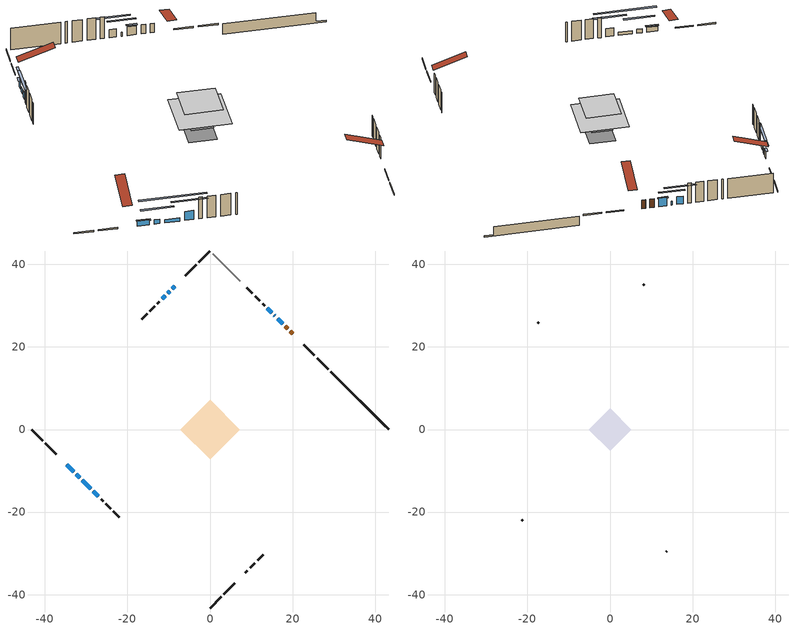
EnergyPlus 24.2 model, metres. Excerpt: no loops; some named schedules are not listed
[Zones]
conditioned space
 floor outside (Floor1 construction): -0.81,0 0,0.81 0.81,0 0,-0.81 z1.01
 floor outside (Floor2 construction): -1.27,0 0,1.27 1.27,0 0,-1.27 z1.01
 floor outside (Floor3 construction): -3.07,0 0,3.07 3.07,0 0,-3.07 z1.01
 floor adiabatic (AdiabaticFloorConstruction): -7.16,0 0,7.16 7.16,0 0,-7.16 z3.45
 floor foundation (Slab1 construction): -3.83,0 0,3.83 3.83,0 0,-3.83 z-1.3
 wall outside (RimJoist1 construction): 0,-43.24 2.67,-40.57 / -43.24,0 -40.57,-2.67 / 0,43.24 -2.67,40.57 / 28.62,14.62 25.95,17.29 z1.01:1.31
 wall outside (RimJoist2 construction): 3.33,-39.91 5.95,-37.29 / -39.91,-3.33 -37.29,-5.95 / -3.33,39.91 -5.95,37.29 / 25.29,17.95 22.68,20.56 z1.01:1.31
 wall outside (AdiabaticWallConstruction 1): 20.04,23.2 19.49,23.75 / 18.84,24.4 18.23,25.01 z1.01:3.04
 wall outside (AdiabaticWallConstruction): -34.66,-8.58 -33.04,-10.2 z1.01:2.15; -32.39,-10.85 -31.6,-11.64 z1.01:2; -30.94,-12.3 -28.89,-14.35 z1.01:1.77; 17.58,25.66 16.35,26.89 / -28.24,-15 -27.01,-16.23 z1.01:3.04; -8.58,34.66 -9.1,34.14 z1.01:2.74; 15.7,27.54 15.57,27.67 z1.01:1.9; 14.91,28.33 13.91,29.33 z1.01:2.86; -9.76,33.48 -10.24,33 z1.01:2.18; -10.9,32.34 -11.58,31.66 z1.01:2.41
 wall outside (Wall1 construction): 8.58,-34.66 9.08,-34.16 / -26.36,-16.88 -25.86,-17.38 / -12.24,31 -12.74,30.5 / 13.25,29.99 12.75,30.49 z1.01:5.89
 wall outside (Wall2 construction): 9.73,-33.51 10.88,-32.36 / -25.2,-18.04 -24.05,-19.19 / -13.39,29.85 -14.54,28.7 / 12.1,31.14 10.95,32.29 z1.01:5.89
 wall outside (Wall3 construction): 11.54,-31.7 12.92,-30.32 / -23.4,-19.84 -22.02,-21.22 / -15.2,28.04 -16.58,26.66 / 10.29,32.95 8.91,34.33 z1.01:5.89
 wall foundation (FoundationWall1 construction): 29.28,13.96,-1.3 29.28,13.96,1.01 41.84,1.4,1.01 41.84,1.4,-0.99 43.24,0,-0.99 43.24,0,-1.3
 wall adiabatic (Wall5 construction): 7.37,35.87 0.66,42.58 z1.01:5.89
 window (WindowConstruction): -34.66,-8.58 -33.04,-10.19 z1.01:2.15
 window (WindowConstruction 7): -32.39,-10.85 -31.6,-11.64 z1.01:2
 window (WindowConstruction 9): -30.94,-12.3 -28.89,-14.35 z1.01:1.77
 window (WindowConstruction 1): 17.57,25.66 16.35,26.89 z1.01:3.04
 window (WindowConstruction 2): -8.58,34.66 -9.1,34.14 z1.01:2.74
 window (WindowConstruction 8): 15.7,27.54 15.57,27.67 z1.01:1.9
 window (WindowConstruction 3): -28.23,-15 -27.01,-16.23 z1.01:3.04
 window (WindowConstruction 4): 14.91,28.33 13.91,29.33 z1.01:2.86
 window (WindowConstruction 5): -9.76,33.48 -10.24,33 z1.01:2.18
 window (WindowConstruction 6): -10.9,32.34 -11.58,31.66 z1.01:2.41
 door (Door): 20.04,23.2 19.49,23.75 z1.01:3.04
 door (Door 1): 18.84,24.4 18.23,25.01 z1.01:3.04
 ceiling adiabatic (AdiabaticFloorConstruction): 0,-7.16 7.16,0 0,7.16 -7.16,0 z3.45
attic - vented
 floor to conditioned space (Floor4 construction Reversed): -5.14,0 0,5.14 5.14,0 0,-5.14 z5.89
 wall outside (Wall4 construction): 13.57,-29.67 13.8,-29.44 / -21.36,-21.88 -21.13,-22.11 / -17.23,26.01 -17.46,25.78 / 8.26,34.98 8.03,35.21 z1.01:5.89
 roof outside (Roof1 construction): 7.92,-35.32,5.89 2.92,-30.31,8.25 1.6,-31.63,8.25 6.6,-36.64,5.89; -35.32,-7.92,5.89 -30.31,-2.92,8.25 -31.63,-1.6,8.25 -36.64,-6.6,5.89; -7.92,35.32,5.89 -2.92,30.31,8.25 -1.6,31.63,8.25 -6.6,36.64,5.89; 20.7,22.54,5.89 15.69,17.53,8.25 17.01,16.22,8.25 22.02,21.22,5.89
shading: -32.9,-10.34 -34.8,-8.44 -35.09,-8.73 -33.19,-10.63 z2.35; -29.71,-13.53 -34.28,-8.96 -34.57,-9.25 -30,-13.82 z4.67; -25.28,-17.96 -34.55,-8.69 -34.85,-8.98 -25.57,-18.25 z6.88; 16.21,27.03 17.72,25.52 18.01,25.81 16.5,27.32 z3.24; -9.24,34 -8.44,34.8 -8.73,35.09 -9.53,34.29 z2.94; 13.68,29.56 17.58,25.66 17.87,25.95 13.97,29.85 z4.57; -25.12,-18.11 -30.12,-13.12 -30.41,-13.41 -25.42,-18.41 z5.71; 12.02,31.22 16.8,26.44 17.09,26.73 12.31,31.51 z5.53; -12.13,31.11 -7.87,35.37 -8.16,35.66 -12.42,31.4 z4.85; -13.47,29.77 -9.01,34.23 -9.3,34.52 -13.76,30.06 z5.08
[Building]
Building 1: Terrain=Suburbs
[Site:Location]
Montreal Intl AP_QC: Latitude {deg}=45.47; Longitude {deg}=-73.74; Time Zone {hr}=-5; Elevation {m}=36; Keep Site Location Information=Yes
[Site:GroundTemperature:Shallow]
2.07863, -0.316383, -0.508184, 0.628371, 5.19101, 9.73239, 13.6695, 16.1636, 16.3755, 14.347, 10.5102, 6.10817
[Site:WaterMainsTemperature]
Calculation Method=Schedule; Temperature Schedule=mains temperature schedule
[Material] Roughness=Rough; Thermal Absorptance=0.9
Name | Thickness {m} | Conductivity {W/m-K} | Density {kg/m3} | Specific Heat {J/kg-K} | Solar Absorptance | Visible Absorptance
asphalt or fiberglass shingles | 0.00635 | 0.162714 | 1121.4 | 1465.45 | 0.4 | 0.4
ceiling loosefill ins | 0.169333 | 0.0480833 | 16.02 | 1046.75 | 0.7 | 0.7
ceiling stud and cavity | 0.1397 | 0.336171 | 65.682 | 1177.47 | 0.7 | 0.7
concrete 4.0 in. | 0.1016 | 1.803125 | 2242.8 | 837.4 | 0.7 | 0.7
concrete 8.0 in. | 0.2032 | 1.803125 | 2242.8 | 837.4 | 0.7 | 0.7
door material | 0.04445 | 0.0451087 | 512.64 | 1214.23 | 0.7 | 0.7
door material 1 | 0.04445 | 0.188738 | 512.64 | 1214.23 | 0.7 | 0.7
exterior vertical ins | 0.0426191 | 0.029427 | 32.04 | 1214.23 | 0.7 | 0.7
floor covering | 0.0127 | 0.0433444 | 54.468 | 1339.84 | 0.6 | 0.6
floor rigid ins; rim joist rigid ins; wall rigid ins | 0.051816 | 0.029427 | 32.04 | 1214.23 | 0.7 | 0.7
floor rigid ins 1; wall rigid ins 2 | 0.512978 | 0.029427 | 32.04 | 1214.23 | 0.7 | 0.7
floor stud and cavity | 0.1397 | 0.0885269 | 92.3553 | 1139.71 | 0.7 | 0.7
floor stud and cavity 1 | 0.1397 | 0.0881335 | 92.3553 | 1139.71 | 0.7 | 0.7
floor stud and cavity 2 | 0.1397 | 0.0888242 | 92.3553 | 1139.71 | 0.7 | 0.7
floor stud and cavity 3 | 0.1397 | 1.75129 | 37.0049 | 1207.88 | 0.7 | 0.7
furniture material conditioned space 1 | 0.1524 | 0.115458 | 640.8 | 1214.23 | 0.6 | 0.6
gypsum board | 0.0127 | 0.160291 | 801 | 837.4 | 0.6 | 0.6
gypsum board 1 | 0.0127 | 0.160291 | 801 | 837.4 | 0.7 | 0.7
osb sheathing 0.5 in. | 0.0127 | 0.115458 | 512.64 | 1214.23 | 0.7 | 0.7
osb sheathing 0.75 in. | 0.01905 | 0.115458 | 512.64 | 1214.23 | 0.7 | 0.7
osb sheathing 2.0 in. | 0.0508 | 0.115458 | 512.64 | 1214.23 | 0.7 | 0.7
rim joist stud and cavity | 0.0508 | 0.0380316 | 125.044 | 1163.47 | 0.6 | 0.6
rim joist stud and cavity 1 | 0.0508 | 0.0349029 | 125.044 | 1163.47 | 0.6 | 0.6
wall rigid ins 1 | 0.051816 | 0.029427 | 32.04 | 1214.23 | 0.4 | 0.4
wall stud and cavity | 0.1397 | 0.40688 | 139.0536 | 1170.24 | 0.7 | 0.7
wall stud and cavity 1 | 0.1397 | 0.188008 | 139.0536 | 1170.24 | 0.7 | 0.7
wall stud and cavity 2 | 0.1397 | 0.177493 | 139.0536 | 1170.24 | 0.7 | 0.7
wall stud and cavity 3 | 0.0889 | 6.1454 | 50.32683 | 1063.81 | 0.6 | 0.6
wall stud and cavity 4 | 0.1397 | 0.147048 | 139.0536 | 1170.24 | 0.7 | 0.7
wall stud and cavity 5 | 0.0889 | 0.380278 | 52.3479 | 1209.89 | 0.7 | 0.7
wall stud and cavity 6 | 0.0889 | 0.391764 | 83.0341 | 1211.67 | 0.7 | 0.7
wood siding | 0.0254 | 0.102417 | 544.68 | 1172.36 | 0.4 | 0.4
wood siding 1 | 0.00254 | 0.102417 | 544.68 | 1172.36 | 0.4 | 0.4
wood siding 2; wood siding 3; wood siding 4 | 0.0254 | 0.102417 | 544.68 | 1172.36 | 0.7 | 0.7
[WindowMaterial:SimpleGlazingSystem]
Name | U-Factor {W/m2-K} | Solar Heat Gain Coefficient
WindowMaterial | 2.29732 | 0.37
WindowMaterial 1 | 3.361376 | 0.46
WindowMaterial 2 | 2.08439 | 0.43
WindowMaterial 3 | 3.125739 | 0.46
WindowMaterial 4 | 4.17333 | 0.43
WindowMaterial 5 | 3.64698 | 0.45
WindowMaterial 6 | 2.32798 | 0.36
WindowMaterial 7 | 2.71863 | 0.26
WindowMaterial 8 | 4.284051 | 0.43
[Construction]
AdiabaticFloorConstruction: floor stud and cavity 3, floor rigid ins 1, osb sheathing 0.75 in., floor covering
AdiabaticWallConstruction: wood siding 3, wall rigid ins 2, wall stud and cavity 5, gypsum board
AdiabaticWallConstruction 1: wood siding 4, wall rigid ins 2, wall stud and cavity 5, gypsum board
Door: door material
Door 1: door material 1
Floor1 construction: floor stud and cavity, floor rigid ins, osb sheathing 0.75 in., floor covering
Floor2 construction: floor stud and cavity 1, floor rigid ins, osb sheathing 0.75 in., floor covering
Floor3 construction: floor stud and cavity 2, floor rigid ins, osb sheathing 0.75 in., floor covering
Floor4 construction Reversed: gypsum board, ceiling stud and cavity, ceiling loosefill ins
FoundationWall1 construction: concrete 8.0 in., gypsum board 1
furniture construction conditioned space 1: furniture material conditioned space 1
PartitionWallConstruction: gypsum board, wall stud and cavity 6, gypsum board
RimJoist1 construction: wood siding 2, osb sheathing 2.0 in., rim joist stud and cavity
RimJoist2 construction: wood siding 2, rim joist rigid ins, osb sheathing 2.0 in., rim joist stud and cavity 1
Roof1 construction: asphalt or fiberglass shingles
Slab1 construction: concrete 4.0 in.
Wall1 construction: wood siding, wall rigid ins, osb sheathing 0.5 in., wall stud and cavity, gypsum board
Wall2 construction: wood siding, wall rigid ins, osb sheathing 0.5 in., wall stud and cavity 1, gypsum board
Wall3 construction: wood siding, wall rigid ins, osb sheathing 0.5 in., wall stud and cavity 2, gypsum board
Wall4 construction: wood siding 1, wall stud and cavity 3
Wall5 construction: wall rigid ins 1, osb sheathing 0.5 in., wall stud and cavity 4, gypsum board
WindowConstruction: WindowMaterial
WindowConstruction 1; WindowConstruction 3: WindowMaterial 1
WindowConstruction 2: WindowMaterial 2
WindowConstruction 4: WindowMaterial 3
WindowConstruction 5: WindowMaterial 4
WindowConstruction 6: WindowMaterial 5
WindowConstruction 7: WindowMaterial 6
WindowConstruction 8: WindowMaterial 7
WindowConstruction 9: WindowMaterial 8
[Zone] Multiplier=1; Part of Total Floor Area=Yes
Name | Volume {m3}
attic - vented | 20.2381
conditioned space | 337.4
[Space]
Name | Zone | Volume {m3}
attic - vented 1 | attic - vented | 20.2381
conditioned space 1 | conditioned space | 337.4
[ZoneInfiltration:EffectiveLeakageArea]
infil attic - vented 1: Zone or Space=attic - vented 1; Schedule=Always On Discrete; Effective Air Leakage Area {cm2}=2113.2; Stack Coefficient=0.000503222; Wind Coefficient=1.51565e-05
[ZoneMixing]
whole house fan mix: Zone or Space=attic - vented; Schedule=Always On Continuous; Design Flow Rate Calculation Method=Flow/Zone; Design Flow Rate {m3/s}=0; Source Zone or Space=conditioned space
[SurfaceProperty:ExposedFoundationPerimeter]
Slab1: Exposed Perimeter Calculation Method=TotalExposedPerimeter; Total Exposed Perimeter {m}=19.745
[InternalMass] Zone or ZoneList=conditioned space; Space or SpaceList=conditioned space 1
Name | Construction | Surface Area {m2}
furniture mass conditioned space 1 | furniture construction conditioned space 1 | 62.1361
partition wall mass | PartitionWallConstruction | 155.34
[Lights]
interior lighting: Zone or ZoneList or Space or SpaceList=conditioned space 1; Schedule=interior lighting schedule; Design Level Calculation Method=LightingLevel; Lighting Level {W}=343.2; Return Air Fraction=0; Fraction Radiant=0.6; Fraction Visible=0.2; Fraction Replaceable=1
[People]
occupants: Zone or ZoneList or Space or SpaceList=conditioned space 1; Number of People Schedule=occupants schedule; Number of People Calculation Method=People; Number of People=3; Fraction Radiant=0.314171; Sensible Heat Fraction=0.56303; Activity Level Schedule=occupants activity schedule; Carbon Dioxide Generation Rate {m3/s-W}=0; Enable ASHRAE 55 Comfort Warnings=No; Mean Radiant Temperature Calculation Type=EnclosureAveraged
[ElectricEquipment] Zone or ZoneList or Space or SpaceList=conditioned space 1; Design Level Calculation Method=EquipmentLevel
Name | Schedule | Design Level {W} | Fraction Latent | Fraction Radiant | Fraction Lost
clothes dryer | clothes dryer schedule | 140.772 | 0.015 | 0.081 | 0.85
clothes washer | clothes washer schedule | 32.1985 | 0.03 | 0.162 | 0.7
cooking range | cooking range schedule | 208.969 | 0.08 | 0.432 | 0.2
dishwasher | dishwasher schedule | 66.8632 | 0.3 | 0.18 | 0.4
fridge | fridge schedule | 72.9452 | 0 | 0.6 | 0
mech vent bath fan 0 | mech vent bath fan 0 schedule | 50.2 | 0 | 0 | 1
mech vent bath fan 1 | mech vent bath fan 1 schedule | 50.2 | 0 | 0 | 1
mech vent bath fan 2 | mech vent bath fan 2 schedule | 50.2 | 0 | 0 | 1
mech vent house fan | mech vent house fan schedule | 0 | 0 | 0 | 1
mech vent house fan cfis | mech vent house fan cfis schedule | 0 | 0 | 0 | 0
mech vent range fan 0 | mech vent range fan 0 schedule | 57 | 0 | 0 | 1
misc plug loads | misc plug loads schedule | 494.7 | 0.045 | 0.513 | 0.1
whole house fan | Always On Discrete | 0 | 0 | 0 | 1
[OtherEquipment] Zone or ZoneList or Space or SpaceList=conditioned space 1; Design Level Calculation Method=EquipmentLevel
Name | Fuel Type | Schedule | Design Level {W} | Fraction Latent | Fraction Radiant | Fraction Lost
clothes dryer 1 | Electricity | clothes dryer schedule | 0 | 0.015 | 0.081 | 0.85
cooking range 1 | Electricity | cooking range schedule | 0 | 0.08 | 0.432 | 0.2
general water use latent | None | general water use schedule | 59.3978 | 1 | 0 | 0
general water use sensible | None | general water use schedule | -58.539 | 0 | 0.6 | 0
mech vent house fan latent load | None | Always On Discrete | 0 | 1 | 0 | 0
mech vent house fan sensible load | None | Always On Discrete | 0 | 0 | 0 | 0
water heater energy adjustment1 | Electricity | Always On Discrete | 0.01 | 0 | 0 | 1
[ZoneInfiltration:DesignFlowRate] Zone or ZoneList or Space or SpaceList=conditioned space 1; Schedule=Always On Discrete; Design Flow Rate Calculation Method=Flow/Zone; Design Flow Rate {m3/s}=0
infil flow; natural vent flow; whole house fan flow
[Foundation:Kiva]
Foundation Kiva 1: Initial Indoor Air Temperature {C}=18; Wall Height Above Grade {m}=1.00999; Wall Depth Below Slab {m}=0.2032; Custom Block Material Name 1=exterior vertical ins; Custom Block Depth 1 {m}=2.30999; Custom Block X Position 1 {m}=0.2159; Custom Block Z Position 1 {m}=0
[Foundation:Kiva:Settings]
Soil Conductivity {W/m-K}=0.849921; Soil Density {kg/m3}=1842.3; Soil Specific Heat {J/kg-K}=418.7; Ground Solar Absorptivity=0.9; Ground Thermal Absorptivity=0.9; Ground Surface Roughness {m}=0.03; Far-Field Width {m}=40; Deep-Ground Boundary Condition=ZeroFlux; Deep-Ground Depth {m}=40; Minimum Cell Dimension {m}=0.2; Maximum Cell Growth Coefficient=3; Simulation Timestep=Timestep
[Exterior:Lights]
exterior lighting: Schedule=exterior lighting schedule; Design Level {W}=75.6
[Schedule:Constant]
Name | Hourly Value
Always On Continuous; mech vent house fan schedule; mech vent house fan cfis schedule; Always On Discrete | 1
occupants activity schedule | 117.228
fridge schedule | 0
[Schedule:Week:Daily]
interior lighting schedule Week Rule - Jan1-Jan27: interior lighting schedule day, interior lighting schedule day, interior lighting schedule day, interior lighting schedule day, interior lighting schedule day, interior lighting schedule day, interior lighting schedule day, interior lighting schedule default day, interior lighting schedule default day, interior lighting schedule default day, interior lighting schedule default day, interior lighting schedule default day
interior lighting schedule Week Rule - Jan28-Feb3: interior lighting schedule day, interior lighting schedule day, interior lighting schedule day, interior lighting schedule day, interior lighting schedule day 1, interior lighting schedule day 1, interior lighting schedule day 1, interior lighting schedule default day, interior lighting schedule default day, interior lighting schedule default day, interior lighting schedule default day, interior lighting schedule default day
interior lighting schedule Week Rule - Feb4-Feb24: interior lighting schedule day 1, interior lighting schedule day 1, interior lighting schedule day 1, interior lighting schedule day 1, interior lighting schedule day 1, interior lighting schedule day 1, interior lighting schedule day 1, interior lighting schedule default day, interior lighting schedule default day, interior lighting schedule default day, interior lighting schedule default day, interior lighting schedule default day
interior lighting schedule Week Rule - Feb25-Mar3: interior lighting schedule day 1, interior lighting schedule day 1, interior lighting schedule day 1, interior lighting schedule day 1, interior lighting schedule day 2, interior lighting schedule day 2, interior lighting schedule day 2, interior lighting schedule default day, interior lighting schedule default day, interior lighting schedule default day, interior lighting schedule default day, interior lighting schedule default day
interior lighting schedule Week Rule - Mar4-Mar31: interior lighting schedule day 2, interior lighting schedule day 2, interior lighting schedule day 2, interior lighting schedule day 2, interior lighting schedule day 2, interior lighting schedule day 2, interior lighting schedule day 2, interior lighting schedule default day, interior lighting schedule default day, interior lighting schedule default day, interior lighting schedule default day, interior lighting schedule default day
interior lighting schedule Week Rule - Apr1-Apr28: interior lighting schedule day 3, interior lighting schedule day 3, interior lighting schedule day 3, interior lighting schedule day 3, interior lighting schedule day 3, interior lighting schedule day 3, interior lighting schedule day 3, interior lighting schedule default day, interior lighting schedule default day, interior lighting schedule default day, interior lighting schedule default day, interior lighting schedule default day
interior lighting schedule Week Rule - Apr29-May5: interior lighting schedule day 3, interior lighting schedule day 3, interior lighting schedule day 4, interior lighting schedule day 4, interior lighting schedule day 4, interior lighting schedule day 4, interior lighting schedule day 4, interior lighting schedule default day, interior lighting schedule default day, interior lighting schedule default day, interior lighting schedule default day, interior lighting schedule default day
interior lighting schedule Week Rule - May6-May26: interior lighting schedule day 4, interior lighting schedule day 4, interior lighting schedule day 4, interior lighting schedule day 4, interior lighting schedule day 4, interior lighting schedule day 4, interior lighting schedule day 4, interior lighting schedule default day, interior lighting schedule default day, interior lighting schedule default day, interior lighting schedule default day, interior lighting schedule default day
interior lighting schedule Week Rule - May27-Jun2: interior lighting schedule day 4, interior lighting schedule day 4, interior lighting schedule day 4, interior lighting schedule day 4, interior lighting schedule day 4, interior lighting schedule day 5, interior lighting schedule day 5, interior lighting schedule default day, interior lighting schedule default day, interior lighting schedule default day, interior lighting schedule default day, interior lighting schedule default day
interior lighting schedule Week Rule - Jun3-Jun30: interior lighting schedule day 5, interior lighting schedule day 5, interior lighting schedule day 5, interior lighting schedule day 5, interior lighting schedule day 5, interior lighting schedule day 5, interior lighting schedule day 5, interior lighting schedule default day, interior lighting schedule default day, interior lighting schedule default day, interior lighting schedule default day, interior lighting schedule default day
interior lighting schedule Week Rule - Jul1-Jul28: interior lighting schedule day 6, interior lighting schedule day 6, interior lighting schedule day 6, interior lighting schedule day 6, interior lighting schedule day 6, interior lighting schedule day 6, interior lighting schedule day 6, interior lighting schedule default day, interior lighting schedule default day, interior lighting schedule default day, interior lighting schedule default day, interior lighting schedule default day
interior lighting schedule Week Rule - Jul29-Aug4: interior lighting schedule day 6, interior lighting schedule day 6, interior lighting schedule day 6, interior lighting schedule day 7, interior lighting schedule day 7, interior lighting schedule day 7, interior lighting schedule day 7, interior lighting schedule default day, interior lighting schedule default day, interior lighting schedule default day, interior lighting schedule default day, interior lighting schedule default day
interior lighting schedule Week Rule - Aug5-Aug25: interior lighting schedule day 7, interior lighting schedule day 7, interior lighting schedule day 7, interior lighting schedule day 7, interior lighting schedule day 7, interior lighting schedule day 7, interior lighting schedule day 7, interior lighting schedule default day, interior lighting schedule default day, interior lighting schedule default day, interior lighting schedule default day, interior lighting schedule default day
interior lighting schedule Week Rule - Aug26-Sep1: interior lighting schedule day 7, interior lighting schedule day 7, interior lighting schedule day 7, interior lighting schedule day 7, interior lighting schedule day 7, interior lighting schedule day 7, interior lighting schedule day 8, interior lighting schedule default day, interior lighting schedule default day, interior lighting schedule default day, interior lighting schedule default day, interior lighting schedule default day
interior lighting schedule Week Rule - Sep2-Sep29: interior lighting schedule day 8, interior lighting schedule day 8, interior lighting schedule day 8, interior lighting schedule day 8, interior lighting schedule day 8, interior lighting schedule day 8, interior lighting schedule day 8, interior lighting schedule default day, interior lighting schedule default day, interior lighting schedule default day, interior lighting schedule default day, interior lighting schedule default day
interior lighting schedule Week Rule - Sep30-Oct6: interior lighting schedule day 8, interior lighting schedule day 9, interior lighting schedule day 9, interior lighting schedule day 9, interior lighting schedule day 9, interior lighting schedule day 9, interior lighting schedule day 9, interior lighting schedule default day, interior lighting schedule default day, interior lighting schedule default day, interior lighting schedule default day, interior lighting schedule default day
interior lighting schedule Week Rule - Oct7-Oct27: interior lighting schedule day 9, interior lighting schedule day 9, interior lighting schedule day 9, interior lighting schedule day 9, interior lighting schedule day 9, interior lighting schedule day 9, interior lighting schedule day 9, interior lighting schedule default day, interior lighting schedule default day, interior lighting schedule default day, interior lighting schedule default day, interior lighting schedule default day
interior lighting schedule Week Rule - Oct28-Nov3: interior lighting schedule day 9, interior lighting schedule day 9, interior lighting schedule day 9, interior lighting schedule day 9, interior lighting schedule day 10, interior lighting schedule day 10, interior lighting schedule day 10, interior lighting schedule default day, interior lighting schedule default day, interior lighting schedule default day, interior lighting schedule default day, interior lighting schedule default day
interior lighting schedule Week Rule - Nov4-Nov24: interior lighting schedule day 10, interior lighting schedule day 10, interior lighting schedule day 10, interior lighting schedule day 10, interior lighting schedule day 10, interior lighting schedule day 10, interior lighting schedule day 10, interior lighting schedule default day, interior lighting schedule default day, interior lighting schedule default day, interior lighting schedule default day, interior lighting schedule default day
interior lighting schedule Week Rule - Nov25-Dec1: interior lighting schedule day 10, interior lighting schedule day 10, interior lighting schedule day 10, interior lighting schedule day 10, interior lighting schedule day 10, interior lighting schedule day 10, interior lighting schedule day 11, interior lighting schedule default day, interior lighting schedule default day, interior lighting schedule default day, interior lighting schedule default day, interior lighting schedule default day
interior lighting schedule Week Rule - Dec2-Dec31: interior lighting schedule day 11, interior lighting schedule day 11, interior lighting schedule day 11, interior lighting schedule day 11, interior lighting schedule day 11, interior lighting schedule day 11, interior lighting schedule day 11, interior lighting schedule default day, interior lighting schedule default day, interior lighting schedule default day, interior lighting schedule default day, interior lighting schedule default day
occupants schedule Week Rule - Jan1-Dec31: occupants schedule day, occupants schedule day, occupants schedule day, occupants schedule day, occupants schedule day, occupants schedule day, occupants schedule day, occupants schedule default day, occupants schedule default day, occupants schedule default day, occupants schedule default day, occupants schedule default day
clothes dryer schedule Week Rule - Jan1-Dec31: clothes dryer schedule day, clothes dryer schedule day, clothes dryer schedule day, clothes dryer schedule day, clothes dryer schedule day, clothes dryer schedule day, clothes dryer schedule day, clothes dryer schedule default day, clothes dryer schedule default day, clothes dryer schedule default day, clothes dryer schedule default day, clothes dryer schedule default day
clothes washer schedule Week Rule - Jan1-Dec31: clothes washer schedule day, clothes washer schedule day, clothes washer schedule day, clothes washer schedule day, clothes washer schedule day, clothes washer schedule day, clothes washer schedule day, clothes washer schedule default day, clothes washer schedule default day, clothes washer schedule default day, clothes washer schedule default day, clothes washer schedule default day
cooking range schedule Week Rule - Jan1-Dec31: cooking range schedule day, cooking range schedule day, cooking range schedule day, cooking range schedule day, cooking range schedule day, cooking range schedule day, cooking range schedule day, cooking range schedule default day, cooking range schedule default day, cooking range schedule default day, cooking range schedule default day, cooking range schedule default day
dishwasher schedule Week Rule - Jan1-Dec31: dishwasher schedule day, dishwasher schedule day, dishwasher schedule day, dishwasher schedule day, dishwasher schedule day, dishwasher schedule day, dishwasher schedule day, dishwasher schedule default day, dishwasher schedule default day, dishwasher schedule default day, dishwasher schedule default day, dishwasher schedule default day
mech vent bath fan 0 schedule Week Rule - Jan1-Dec31: mech vent bath fan 0 schedule day, mech vent bath fan 0 schedule day, mech vent bath fan 0 schedule day, mech vent bath fan 0 schedule day, mech vent bath fan 0 schedule day, mech vent bath fan 0 schedule day, mech vent bath fan 0 schedule day, mech vent bath fan 0 schedule default day, mech vent bath fan 0 schedule default day, mech vent bath fan 0 schedule default day, mech vent bath fan 0 schedule default day, mech vent bath fan 0 schedule default day
mech vent bath fan 1 schedule Week Rule - Jan1-Dec31: mech vent bath fan 1 schedule day, mech vent bath fan 1 schedule day, mech vent bath fan 1 schedule day, mech vent bath fan 1 schedule day, mech vent bath fan 1 schedule day, mech vent bath fan 1 schedule day, mech vent bath fan 1 schedule day, mech vent bath fan 1 schedule default day, mech vent bath fan 1 schedule default day, mech vent bath fan 1 schedule default day, mech vent bath fan 1 schedule default day, mech vent bath fan 1 schedule default day
mech vent bath fan 2 schedule Week Rule - Jan1-Dec31: mech vent bath fan 2 schedule day, mech vent bath fan 2 schedule day, mech vent bath fan 2 schedule day, mech vent bath fan 2 schedule day, mech vent bath fan 2 schedule day, mech vent bath fan 2 schedule day, mech vent bath fan 2 schedule day, mech vent bath fan 2 schedule default day, mech vent bath fan 2 schedule default day, mech vent bath fan 2 schedule default day, mech vent bath fan 2 schedule default day, mech vent bath fan 2 schedule default day
mech vent range fan 0 schedule Week Rule - Jan1-Dec31: mech vent range fan 0 schedule day, mech vent range fan 0 schedule day, mech vent range fan 0 schedule day, mech vent range fan 0 schedule day, mech vent range fan 0 schedule day, mech vent range fan 0 schedule day, mech vent range fan 0 schedule day, mech vent range fan 0 schedule default day, mech vent range fan 0 schedule default day, mech vent range fan 0 schedule default day, mech vent range fan 0 schedule default day, mech vent range fan 0 schedule default day
misc plug loads schedule Week Rule - Jan1-Dec31: misc plug loads schedule day, misc plug loads schedule day, misc plug loads schedule day, misc plug loads schedule day, misc plug loads schedule day, misc plug loads schedule day, misc plug loads schedule day, misc plug loads schedule default day, misc plug loads schedule default day, misc plug loads schedule default day, misc plug loads schedule default day, misc plug loads schedule default day
general water use schedule Week Rule - Jan1-Dec31: general water use schedule day, general water use schedule day, general water use schedule day, general water use schedule day, general water use schedule day, general water use schedule day, general water use schedule day, general water use schedule default day, general water use schedule default day, general water use schedule default day, general water use schedule default day, general water use schedule default day
exterior lighting schedule Week Rule - Jan1-Jan27: exterior lighting schedule day, exterior lighting schedule day, exterior lighting schedule day, exterior lighting schedule day, exterior lighting schedule day, exterior lighting schedule day, exterior lighting schedule day, exterior lighting schedule default day, exterior lighting schedule default day, exterior lighting schedule default day, exterior lighting schedule default day, exterior lighting schedule default day
exterior lighting schedule Week Rule - Jan28-Feb3: exterior lighting schedule day, exterior lighting schedule day, exterior lighting schedule day, exterior lighting schedule day, exterior lighting schedule day 1, exterior lighting schedule day 1, exterior lighting schedule day 1, exterior lighting schedule default day, exterior lighting schedule default day, exterior lighting schedule default day, exterior lighting schedule default day, exterior lighting schedule default day
exterior lighting schedule Week Rule - Feb4-Feb24: exterior lighting schedule day 1, exterior lighting schedule day 1, exterior lighting schedule day 1, exterior lighting schedule day 1, exterior lighting schedule day 1, exterior lighting schedule day 1, exterior lighting schedule day 1, exterior lighting schedule default day, exterior lighting schedule default day, exterior lighting schedule default day, exterior lighting schedule default day, exterior lighting schedule default day
exterior lighting schedule Week Rule - Feb25-Mar3: exterior lighting schedule day 1, exterior lighting schedule day 1, exterior lighting schedule day 1, exterior lighting schedule day 1, exterior lighting schedule day 2, exterior lighting schedule day 2, exterior lighting schedule day 2, exterior lighting schedule default day, exterior lighting schedule default day, exterior lighting schedule default day, exterior lighting schedule default day, exterior lighting schedule default day
exterior lighting schedule Week Rule - Mar4-Mar31: exterior lighting schedule day 2, exterior lighting schedule day 2, exterior lighting schedule day 2, exterior lighting schedule day 2, exterior lighting schedule day 2, exterior lighting schedule day 2, exterior lighting schedule day 2, exterior lighting schedule default day, exterior lighting schedule default day, exterior lighting schedule default day, exterior lighting schedule default day, exterior lighting schedule default day
exterior lighting schedule Week Rule - Apr1-Apr28: exterior lighting schedule day 3, exterior lighting schedule day 3, exterior lighting schedule day 3, exterior lighting schedule day 3, exterior lighting schedule day 3, exterior lighting schedule day 3, exterior lighting schedule day 3, exterior lighting schedule default day, exterior lighting schedule default day, exterior lighting schedule default day, exterior lighting schedule default day, exterior lighting schedule default day
exterior lighting schedule Week Rule - Apr29-May5: exterior lighting schedule day 3, exterior lighting schedule day 3, exterior lighting schedule day 4, exterior lighting schedule day 4, exterior lighting schedule day 4, exterior lighting schedule day 4, exterior lighting schedule day 4, exterior lighting schedule default day, exterior lighting schedule default day, exterior lighting schedule default day, exterior lighting schedule default day, exterior lighting schedule default day
exterior lighting schedule Week Rule - May6-May26: exterior lighting schedule day 4, exterior lighting schedule day 4, exterior lighting schedule day 4, exterior lighting schedule day 4, exterior lighting schedule day 4, exterior lighting schedule day 4, exterior lighting schedule day 4, exterior lighting schedule default day, exterior lighting schedule default day, exterior lighting schedule default day, exterior lighting schedule default day, exterior lighting schedule default day
exterior lighting schedule Week Rule - May27-Jun2: exterior lighting schedule day 4, exterior lighting schedule day 4, exterior lighting schedule day 4, exterior lighting schedule day 4, exterior lighting schedule day 4, exterior lighting schedule day 5, exterior lighting schedule day 5, exterior lighting schedule default day, exterior lighting schedule default day, exterior lighting schedule default day, exterior lighting schedule default day, exterior lighting schedule default day
exterior lighting schedule Week Rule - Jun3-Jun30: exterior lighting schedule day 5, exterior lighting schedule day 5, exterior lighting schedule day 5, exterior lighting schedule day 5, exterior lighting schedule day 5, exterior lighting schedule day 5, exterior lighting schedule day 5, exterior lighting schedule default day, exterior lighting schedule default day, exterior lighting schedule default day, exterior lighting schedule default day, exterior lighting schedule default day
[Schedule:Year]
interior lighting schedule: interior lighting schedule Week Rule - Jan1-Jan27, 1, 1, 1, 27, interior lighting schedule Week Rule - Jan28-Feb3, 1, 28, 2, 3, interior lighting schedule Week Rule - Feb4-Feb24, 2, 4, 2, 24, interior lighting schedule Week Rule - Feb25-Mar3, 2, 25, 3, 3, interior lighting schedule Week Rule - Mar4-Mar31, 3, 4, 3, 31, interior lighting schedule Week Rule - Apr1-Apr28, 4, 1, 4, 28, interior lighting schedule Week Rule - Apr29-May5, 4, 29, 5, 5, interior lighting schedule Week Rule - May6-May26, 5, 6, 5, 26, interior lighting schedule Week Rule - May27-Jun2, 5, 27, 6, 2, interior lighting schedule Week Rule - Jun3-Jun30, 6, 3, 6, 30, interior lighting schedule Week Rule - Jul1-Jul28, 7, 1, 7, 28, interior lighting schedule Week Rule - Jul29-Aug4, 7, 29, 8, 4, interior lighting schedule Week Rule - Aug5-Aug25, 8, 5, 8, 25, interior lighting schedule Week Rule - Aug26-Sep1, 8, 26, 9, 1, interior lighting schedule Week Rule - Sep2-Sep29, 9, 2, 9, 29, interior lighting schedule Week Rule - Sep30-Oct6, 9, 30, 10, 6, interior lighting schedule Week Rule - Oct7-Oct27, 10, 7, 10, 27, interior lighting schedule Week Rule - Oct28-Nov3, 10, 28, 11, 3, interior lighting schedule Week Rule - Nov4-Nov24, 11, 4, 11, 24, interior lighting schedule Week Rule - Nov25-Dec1, 11, 25, 12, 1, interior lighting schedule Week Rule - Dec2-Dec31, 12, 2, 12, 31
occupants schedule: occupants schedule Week Rule - Jan1-Dec31, 1, 1, 12, 31
clothes dryer schedule: clothes dryer schedule Week Rule - Jan1-Dec31, 1, 1, 12, 31
clothes washer schedule: clothes washer schedule Week Rule - Jan1-Dec31, 1, 1, 12, 31
cooking range schedule: cooking range schedule Week Rule - Jan1-Dec31, 1, 1, 12, 31
dishwasher schedule: dishwasher schedule Week Rule - Jan1-Dec31, 1, 1, 12, 31
mech vent bath fan 0 schedule: mech vent bath fan 0 schedule Week Rule - Jan1-Dec31, 1, 1, 12, 31
mech vent bath fan 1 schedule: mech vent bath fan 1 schedule Week Rule - Jan1-Dec31, 1, 1, 12, 31
mech vent bath fan 2 schedule: mech vent bath fan 2 schedule Week Rule - Jan1-Dec31, 1, 1, 12, 31
mech vent range fan 0 schedule: mech vent range fan 0 schedule Week Rule - Jan1-Dec31, 1, 1, 12, 31
misc plug loads schedule: misc plug loads schedule Week Rule - Jan1-Dec31, 1, 1, 12, 31
general water use schedule: general water use schedule Week Rule - Jan1-Dec31, 1, 1, 12, 31
exterior lighting schedule: exterior lighting schedule Week Rule - Jan1-Jan27, 1, 1, 1, 27, exterior lighting schedule Week Rule - Jan28-Feb3, 1, 28, 2, 3, exterior lighting schedule Week Rule - Feb4-Feb24, 2, 4, 2, 24, exterior lighting schedule Week Rule - Feb25-Mar3, 2, 25, 3, 3, exterior lighting schedule Week Rule - Mar4-Mar31, 3, 4, 3, 31, exterior lighting schedule Week Rule - Apr1-Apr28, 4, 1, 4, 28, exterior lighting schedule Week Rule - Apr29-May5, 4, 29, 5, 5, exterior lighting schedule Week Rule - May6-May26, 5, 6, 5, 26, exterior lighting schedule Week Rule - May27-Jun2, 5, 27, 6, 2, exterior lighting schedule Week Rule - Jun3-Jun30, 6, 3, 6, 30, exterior lighting schedule Week Rule - Jul1-Jul28, 7, 1, 7, 28, exterior lighting schedule Week Rule - Jul29-Aug4, 7, 29, 8, 4, exterior lighting schedule Week Rule - Aug5-Aug25, 8, 5, 8, 25, exterior lighting schedule Week Rule - Aug26-Sep1, 8, 26, 9, 1, exterior lighting schedule Week Rule - Sep2-Sep29, 9, 2, 9, 29, exterior lighting schedule Week Rule - Sep30-Oct6, 9, 30, 10, 6, exterior lighting schedule Week Rule - Oct7-Oct27, 10, 7, 10, 27, exterior lighting schedule Week Rule - Oct28-Nov3, 10, 28, 11, 3, exterior lighting schedule Week Rule - Nov4-Nov24, 11, 4, 11, 24, exterior lighting schedule Week Rule - Nov25-Dec1, 11, 25, 12, 1, exterior lighting schedule Week Rule - Dec2-Dec31, 12, 2, 12, 31
[Schedule:Compact]
mains temperature schedule: Through: 01/01, For: AllDays, Until: 24:00, 6.56833, Through: 01/02, For: AllDays, Until: 24:00, 6.48722, Through: 01/03, For: AllDays, Until: 24:00, 6.40722, Through: 01/04, For: AllDays, Until: 24:00, 6.32889, Through: 01/05, For: AllDays, Until: 24:00, 6.25167, Through: 01/06, For: AllDays, Until: 24:00, 6.17611, Through: 01/07, For: AllDays, Until: 24:00, 6.10222, Through: 01/08, For: AllDays, Until: 24:00, 6.02944, Through: 01/09, For: AllDays, Until: 24:00, 5.95833, Through: 01/10, For: AllDays, Until: 24:00, 5.88889, Through: 01/11, For: AllDays, Until: 24:00, 5.82056, Through: 01/12, For: AllDays, Until: 24:00, 5.75444, Through: 01/13, For: AllDays, Until: 24:00, 5.68944, Through: 01/14, For: AllDays, Until: 24:00, 5.62611, Through: 01/15, For: AllDays, Until: 24:00, 5.56444, Through: 01/16, For: AllDays, Until: 24:00, 5.50444, Through: 01/17, For: AllDays, Until: 24:00, 5.44611, Through: 01/18, For: AllDays, Until: 24:00, 5.38944, Through: 01/19, For: AllDays, Until: 24:00, 5.33389, Through: 01/20, For: AllDays, Until: 24:00, 5.28111, Through: 01/21, For: AllDays, Until: 24:00, 5.22944, Through: 01/22, For: AllDays, Until: 24:00, 5.17944, Through: 01/23, For: AllDays, Until: 24:00, 5.13111, Through: 01/24, For: AllDays, Until: 24:00, 5.085, Through: 01/25, For: AllDays, Until: 24:00, 5.04056, Through: 01/26, For: AllDays, Until: 24:00, 4.99778, Through: 01/27, For: AllDays, Until: 24:00, 4.95667, Through: 01/28, For: AllDays, Until: 24:00, 4.91778, Through: 01/29, For: AllDays, Until: 24:00, 4.88056, Through: 01/30, For: AllDays, Until: 24:00, 4.845, Through: 01/31, For: AllDays, Until: 24:00, 4.81167, Through: 02/01, For: AllDays, Until: 24:00, 4.77944, Through: 02/02, For: AllDays, Until: 24:00, 4.75, Through: 02/03, For: AllDays, Until: 24:00, 4.72167, Through: 02/04, For: AllDays, Until: 24:00, 4.69611, Through: 02/05, For: AllDays, Until: 24:00, 4.67167, Through: 02/06, For: AllDays, Until: 24:00, 4.64944, Through: 02/07, For: AllDays, Until: 24:00, 4.62889, Through: 02/08, For: AllDays, Until: 24:00, 4.61056, Through: 02/09, For: AllDays, Until: 24:00, 4.59389, Through: 02/10, For: AllDays, Until: 24:00, 4.57944, Through: 02/11, For: AllDays, Until: 24:00, 4.56667, Through: 02/12, For: AllDays, Until: 24:00, 4.55611, Through: 02/13, For: AllDays, Until: 24:00, 4.54722, Through: 02/14, For: AllDays, Until: 24:00, 4.54056, Through: 02/15, For: AllDays, Until: 24:00, 4.53556, Through: 02/16, For: AllDays, Until: 24:00, 4.53278, Through: 02/17, For: AllDays, Until: 24:00, 4.53167, Through: 02/18, For: AllDays, Until: 24:00, 4.53278, Through: 02/19, For: AllDays, Until: 24:00, 4.53556, Through: 02/20, For: AllDays, Until: 24:00, 4.54056, Through: 02/21, For: AllDays, Until: 24:00, 4.54722, Through: 02/22, For: AllDays, Until: 24:00, 4.55611, Through: 02/23, For: AllDays, Until: 24:00, 4.56667, Through: 02/24, For: AllDays, Until: 24:00, 4.57944, Through: 02/25, For: AllDays, Until: 24:00, 4.59389, Through: 02/26, For: AllDays, Until: 24:00, 4.61056, Through: 02/27, For: AllDays, Until: 24:00, 4.62889, Through: 02/28, For: AllDays, Until: 24:00, 4.64889, Through: 03/01, For: AllDays, Until: 24:00, 4.67111, Through: 03/02, For: AllDays, Until: 24:00, 4.69556, Through: 03/03, For: AllDays, Until: 24:00, 4.72167, Through: 03/04, For: AllDays, Until: 24:00, 4.74944, Through: 03/05, For: AllDays, Until: 24:00, 4.77944, Through: 03/06, For: AllDays, Until: 24:00, 4.81111, Through: 03/07, For: AllDays, Until: 24:00, 4.84444, Through: 03/08, For: AllDays, Until: 24:00, 4.88, Through: 03/09, For: AllDays, Until: 24:00, 4.91722, Through: 03/10, For: AllDays, Until: 24:00, 4.95611, Through: 03/11, For: AllDays, Until: 24:00, 4.99722, Through: 03/12, For: AllDays, Until: 24:00, 5.04, Through: 03/13, For: AllDays, Until: 24:00, 5.08444, Through: 03/14, For: AllDays, Until: 24:00, 5.13056, Through: 03/15, For: AllDays, Until: 24:00, 5.17889, Through: 03/16, For: AllDays, Until: 24:00, 5.22833, Through: 03/17, For: AllDays, Until: 24:00, 5.28, Through: 03/18, For: AllDays, Until: 24:00, 5.33333, Through: 03/19, For: AllDays, Until: 24:00, 5.38833, Through: 03/20, For: AllDays, Until: 24:00, 5.445, Through: 03/21, For: AllDays, Until: 24:00, 5.50333, Through: 03/22, For: AllDays, Until: 24:00, 5.56333, Through: 03/23, For: AllDays, Until: 24:00, 5.625, Through: 03/24, For: AllDays, Until: 24:00, 5.68833, Through: 03/25, For: AllDays, Until: 24:00, 5.75333, Through: 03/26, For: AllDays, Until: 24:00, 5.81944, Through: 03/27, For: AllDays, Until: 24:00, 5.88778, Through: 03/28, For: AllDays, Until: 24:00, 5.95722, Through: 03/29, For: AllDays, Until: 24:00, 6.02833, Through: 03/30, For: AllDays, Until: 24:00, 6.10111, Through: 03/31, For: AllDays, Until: 24:00, 6.175, Through: 04/01, For: AllDays, Until: 24:00, 6.25056, Through: 04/02, For: AllDays, Until: 24:00, 6.32778, Through: 04/03, For: AllDays, Until: 24:00, 6.40611, Through: 04/04, For: AllDays, Until: 24:00, 6.48556, Through: 04/05, For: AllDays, Until: 24:00, 6.56722, Through: 04/06, For: AllDays, Until: 24:00, 6.64944, Through: 04/07, For: AllDays, Until: 24:00, 6.73333, Through: 04/08, For: AllDays, Until: 24:00, 6.81833, Through: 04/09, For: AllDays, Until: 24:00, 6.905, Through: 04/10, For: AllDays, Until: 24:00, 6.99278, Through: 04/11, For: AllDays, Until: 24:00, 7.08111, Through: 04/12, For: AllDays, Until: 24:00, 7.17167, Through: 04/13, For: AllDays, Until: 24:00, 7.26278, Through: 04/14, For: AllDays, Until: 24:00, 7.355, Through: 04/15, For: AllDays, Until: 24:00, 7.44833, Through: 04/16, For: AllDays, Until: 24:00, 7.54278, Through: 04/17, For: AllDays, Until: 24:00, 7.63889, Through: 04/18, For: AllDays, Until: 24:00, 7.735, Through: 04/19, For: AllDays, Until: 24:00, 7.83278, Through: 04/20, For: AllDays, Until: 24:00, 7.93167, Through: 04/21, For: AllDays, Until: 24:00, 8.03111, Through: 04/22, For: AllDays, Until: 24:00, 8.13167, Through: 04/23, For: AllDays, Until: 24:00, 8.23278, Through: 04/24, For: AllDays, Until: 24:00, 8.335, Through: 04/25, For: AllDays, Until: 24:00, 8.43778, Through: 04/26, For: AllDays, Until: 24:00, 8.54167, Through: 04/27, For: AllDays, Until: 24:00, 8.64611, Through: 04/28, For: AllDays, Until: 24:00, 8.75167, Through: 04/29, For: AllDays, Until: 24:00, 8.85778, Through: 04/30, For: AllDays, Until: 24:00, 8.96444, Through: 05/01, For: AllDays, Until: 24:00, 9.07167, Through: 05/02, For: AllDays, Until: 24:00, 9.17944, Through: 05/03, For: AllDays, Until: 24:00, 9.28778, Through: 05/04, For: AllDays, Until: 24:00, 9.39667, Through: 05/05, For: AllDays, Until: 24:00, 9.50667, Through: 05/06, For: AllDays, Until: 24:00, 9.61667, Through: 05/07, For: AllDays, Until: 24:00, 9.72667, Through: 05/08, For: AllDays, Until: 24:00, 9.83778, Through: 05/09, For: AllDays, Until: 24:00, 9.94889, Through: 05/10, For: AllDays, Until: 24:00, 10.0606, Through: 05/11, For: AllDays, Until: 24:00, 10.1722, Through: 05/12, For: AllDays, Until: 24:00, 10.2844, Through: 05/13, For: AllDays, Until: 24:00, 10.3967, Through: 05/14, For: AllDays, Until: 24:00, 10.5094, Through: 05/15, For: AllDays, Until: 24:00, 10.6222, Through: 05/16, For: AllDays, Until: 24:00, 10.735, Through: 05/17, For: AllDays, Until: 24:00, 10.8478, Through: 05/18, For: AllDays, Until: 24:00, 10.9611, Through: 05/19, For: AllDays, Until: 24:00, 11.0744, Through: 05/20, For: AllDays, Until: 24:00, 11.1872, Through: 05/21, For: AllDays, Until: 24:00, 11.3006, Through: 05/22, For: AllDays, Until: 24:00, 11.4133, Through: 05/23, For: AllDays, Until: 24:00, 11.5267, Through: 05/24, For: AllDays, Until: 24:00, 11.6394, Through: 05/25, For: AllDays, Until: 24:00, 11.7522, Through: 05/26, For: AllDays, Until: 24:00, 11.8644, Through: 05/27, For: AllDays, Until: 24:00, 11.9767, Through: 05/28, For: AllDays, Until: 24:00, 12.0889, Through: 05/29, For: AllDays, Until: 24:00, 12.2006, Through: 05/30, For: AllDays, Until: 24:00, 12.3122, Through: 05/31, For: AllDays, Until: 24:00, 12.4228, Through: 06/01, For: AllDays, Until: 24:00, 12.5339, Through: 06/02, For: AllDays, Until: 24:00, 12.6439, Through: 06/03, For: AllDays, Until: 24:00, 12.7539, Through: 06/04, For: AllDays, Until: 24:00, 12.8628, Through: 06/05, For: AllDays, Until: 24:00, 12.9717, Through: 06/06, For: AllDays, Until: 24:00, 13.08, Through: 06/07, For: AllDays, Until: 24:00, 13.1878, Through: 06/08, For: AllDays, Until: 24:00, 13.2944, Through: 06/09, For: AllDays, Until: 24:00, 13.4011, Through: 06/10, For: AllDays, Until: 24:00, 13.5067, Through: 06/11, For: AllDays, Until: 24:00, 13.6117, Through: 06/12, For: AllDays, Until: 24:00, 13.7156, Through: 06/13, For: AllDays, Until: 24:00, 13.8194, Through: 06/14, For: AllDays, Until: 24:00, 13.9222, Through: 06/15, For: AllDays, Until: 24:00, 14.0239, Through: 06/16, For: AllDays, Until: 24:00, 14.125, Through: 06/17, For: AllDays, Until: 24:00, 14.225, Through: 06/18, For: AllDays, Until: 24:00, 14.3239, Through: 06/19, For: AllDays, Until: 24:00, 14.4222, Through: 06/20, For: AllDays, Until: 24:00, 14.5194, Through: 06/21, For: AllDays, Until: 24:00, 14.6156, Through: 06/22, For: AllDays, Until: 24:00, 14.7106, Through: 06/23, For: AllDays, Until: 24:00, 14.805, Through: 06/24, For: AllDays, Until: 24:00, 14.8978, Through: 06/25, For: AllDays, Until: 24:00, 14.9894, Through: 06/26, For: AllDays, Until: 24:00, 15.0806, Through: 06/27, For: AllDays, Until: 24:00, 15.17, Through: 06/28, For: AllDays, Until: 24:00, 15.2583, Through: 06/29, For: AllDays, Until: 24:00, 15.3456, Through: 06/30, For: AllDays, Until: 24:00, 15.4311, Through: 07/01, For: AllDays, Until: 24:00, 15.5161, Through: 07/02, For: AllDays, Until: 24:00, 15.5989, Through: 07/03, For: AllDays, Until: 24:00, 15.6811, Through: 07/04, For: AllDays, Until: 24:00, 15.7617, Through: 07/05, For: AllDays, Until: 24:00, 15.8411, Through: 07/06, For: AllDays, Until: 24:00, 15.9189, Through: 07/07, For: AllDays, Until: 24:00, 15.995, Through: 07/08, For: AllDays, Until: 24:00, 16.07, Through: 07/09, For: AllDays, Until: 24:00, 16.1433, Through: 07/10, For: AllDays, Until: 24:00, 16.2156, Through: 07/11, For: AllDays, Until: 24:00, 16.2861, Through: 07/12, For: AllDays, Until: 24:00, 16.355, Through: 07/13, For: AllDays, Until: 24:00, 16.4222, Through: 07/14, For: AllDays, Until: 24:00, 16.4878, Through: 07/15, For: AllDays, Until: 24:00, 16.5522, Through: 07/16, For: AllDays, Until: 24:00, 16.615, Through: 07/17, For: AllDays, Until: 24:00, 16.6756, Through: 07/18, For: AllDays, Until: 24:00, 16.735, Through: 07/19, For: AllDays, Until: 24:00, 16.7928, Through: 07/20, For: AllDays, Until: 24:00, 16.8489, Through: 07/21, For: AllDays, Until: 24:00, 16.9028, Through: 07/22, For: AllDays, Until: 24:00, 16.9556, Through: 07/23, For: AllDays, Until: 24:00, 17.0061, Through: 07/24, For: AllDays, Until: 24:00, 17.0556, Through: 07/25, For: AllDays, Until: 24:00, 17.1028, Through: 07/26, For: AllDays, Until: 24:00, 17.1483, Through: 07/27, For: AllDays, Until: 24:00, 17.1917, Through: 07/28, For: AllDays, Until: 24:00, 17.2339, Through: 07/29, For: AllDays, Until: 24:00, 17.2739, Through: 07/30, For: AllDays, Until: 24:00, 17.3122, Through: 07/31, For: AllDays, Until: 24:00, 17.3489, Through: 08/01, For: AllDays, Until: 24:00, 17.3833, Through: 08/02, For: AllDays, Until: 24:00, 17.4161, Through: 08/03, For: AllDays, Until: 24:00, 17.4467, Through: 08/04, For: AllDays, Until: 24:00, 17.4761, Through: 08/05, For: AllDays, Until: 24:00, 17.5028, Through: 08/06, For: AllDays, Until: 24:00, 17.5283, Through: 08/07, For: AllDays, Until: 24:00, 17.5517, Through: 08/08, For: AllDays, Until: 24:00, 17.5728, Through: 08/09, For: AllDays, Until: 24:00, 17.5922, Through: 08/10, For: AllDays, Until: 24:00, 17.61, Through: 08/11, For: AllDays, Until: 24:00, 17.6256, Through: 08/12, For: AllDays, Until: 24:00, 17.6394, Through: 08/13, For: AllDays, Until: 24:00, 17.6511, Through: 08/14, For: AllDays, Until: 24:00, 17.6611, Through: 08/15, For: AllDays, Until: 24:00, 17.6689, Through: 08/16, For: AllDays, Until: 24:00, 17.675, Through: 08/17, For: AllDays, Until: 24:00, 17.6789, Through: 08/18, For: AllDays, Until: 24:00, 17.6811, Through: 08/19, For: AllDays, Until: 24:00, 17.6811, Through: 08/20, For: AllDays, Until: 24:00, 17.6794, Through: 08/21, For: AllDays, Until: 24:00, 17.6756, Through: 08/22, For: AllDays, Until: 24:00, 17.67, Through: 08/23, For: AllDays, Until: 24:00, 17.6622, Through: 08/24, For: AllDays, Until: 24:00, 17.6528, Through: 08/25, For: AllDays, Until: 24:00, 17.6411, Through: 08/26, For: AllDays, Until: 24:00, 17.6278, Through: 08/27, For: AllDays, Until: 24:00, 17.6122, Through: 08/28, For: AllDays, Until: 24:00, 17.595, Through: 08/29, For: AllDays, Until: 24:00, 17.5756, Through: 08/30, For: AllDays, Until: 24:00, 17.5544, Through: 08/31, For: AllDays, Until: 24:00, 17.5311, Through: 09/01, For: AllDays, Until: 24:00, 17.5061, Through: 09/02, For: AllDays, Until: 24:00, 17.4794, Through: 09/03, For: AllDays, Until: 24:00, 17.4506, Through: 09/04, For: AllDays, Until: 24:00, 17.42, Through: 09/05, For: AllDays, Until: 24:00, 17.3878, Through: 09/06, For: AllDays, Until: 24:00, 17.3533, Through: 09/07, For: AllDays, Until: 24:00, 17.3172, Through: 09/08, For: AllDays, Until: 24:00, 17.2789, Through: 09/09, For: AllDays, Until: 24:00, 17.2389, Through: 09/10, For: AllDays, Until: 24:00, 17.1972, Through: 09/11, For: AllDays, Until: 24:00, 17.1539, Through: 09/12, For: AllDays, Until: 24:00, 17.1083, Through: 09/13, For: AllDays, Until: 24:00, 17.0617, Through: 09/14, For: AllDays, Until: 24:00, 17.0128, Through: 09/15, For: AllDays, Until: 24:00, 16.9622, Through: 09/16, For: AllDays, Until: 24:00, 16.9094, Through: 09/17, For: AllDays, Until: 24:00, 16.8556, Through: 09/18, For: AllDays, Until: 24:00, 16.8, Through: 09/19, For: AllDays, Until: 24:00, 16.7422, Through: 09/20, For: AllDays, Until: 24:00, 16.6833, Through: 09/21, For: AllDays, Until: 24:00, 16.6228, Through: 09/22, For: AllDays, Until: 24:00, 16.56, Through: 09/23, For: AllDays, Until: 24:00, 16.4961, Through: 09/24, For: AllDays, Until: 24:00, 16.4306, Through: 09/25, For: AllDays, Until: 24:00, 16.3633, Through: 09/26, For: AllDays, Until: 24:00, 16.295, Through: 09/27, For: AllDays, Until: 24:00, 16.2244, Through: 09/28, For: AllDays, Until: 24:00, 16.1528, Through: 09/29, For: AllDays, Until: 24:00, 16.0794, Through: 09/30, For: AllDays, Until: 24:00, 16.0044, Through: 10/01, For: AllDays, Until: 24:00, 15.9283, Through: 10/02, For: AllDays, Until: 24:00, 15.8511, Through: 10/03, For: AllDays, Until: 24:00, 15.7717, Through: 10/04, For: AllDays, Until: 24:00, 15.6917, Through: 10/05, For: AllDays, Until: 24:00, 15.6094, Through: 10/06, For: AllDays, Until: 24:00, 15.5267, Through: 10/07, For: AllDays, Until: 24:00, 15.4422, Through: 10/08, For: AllDays, Until: 24:00, 15.3567, Through: 10/09, For: AllDays, Until: 24:00, 15.2694, Through: 10/10, For: AllDays, Until: 24:00, 15.1811, Through: 10/11, For: AllDays, Until: 24:00, 15.0917, Through: 10/12, For: AllDays, Until: 24:00, 15.0011, Through: 10/13, For: AllDays, Until: 24:00, 14.9094, Through: 10/14, For: AllDays, Until: 24:00, 14.8167, Through: 10/15, For: AllDays, Until: 24:00, 14.7228, Through: 10/16, For: AllDays, Until: 24:00, 14.6278, Through: 10/17, For: AllDays, Until: 24:00, 14.5317, Through: 10/18, For: AllDays, Until: 24:00, 14.4344, Through: 10/19, For: AllDays, Until: 24:00, 14.3367, Through: 10/20, For: AllDays, Until: 24:00, 14.2378, Through: 10/21, For: AllDays, Until: 24:00, 14.1378, Through: 10/22, For: AllDays, Until: 24:00, 14.0367, Through: 10/23, For: AllDays, Until: 24:00, 13.935, Through: 10/24, For: AllDays, Until: 24:00, 13.8322, Through: 10/25, For: AllDays, Until: 24:00, 13.7289, Through: 10/26, For: AllDays, Until: 24:00, 13.625, Through: 10/27, For: AllDays, Until: 24:00, 13.52, Through: 10/28, For: AllDays, Until: 24:00, 13.4144, Through: 10/29, For: AllDays, Until: 24:00, 13.3083, Through: 10/30, For: AllDays, Until: 24:00, 13.2011, Through: 10/31, For: AllDays, Until: 24:00, 13.0939, Through: 11/01, For: AllDays, Until: 24:00, 12.9856, Through: 11/02, For: AllDays, Until: 24:00, 12.8767, Through: 11/03, For: AllDays, Until: 24:00, 12.7678, Through: 11/04, For: AllDays, Until: 24:00, 12.6578, Through: 11/05, For: AllDays, Until: 24:00, 12.5478, Through: 11/06, For: AllDays, Until: 24:00, 12.4372, Through: 11/07, For: AllDays, Until: 24:00, 12.3261, Through: 11/08, For: AllDays, Until: 24:00, 12.215, Through: 11/09, For: AllDays, Until: 24:00, 12.1033, Through: 11/10, For: AllDays, Until: 24:00, 11.9911, Through: 11/11, For: AllDays, Until: 24:00, 11.8789, Through: 11/12, For: AllDays, Until: 24:00, 11.7667, Through: 11/13, For: AllDays, Until: 24:00, 11.6539, Through: 11/14, For: AllDays, Until: 24:00, 11.5411, Through: 11/15, For: AllDays, Until: 24:00, 11.4278, Through: 11/16, For: AllDays, Until: 24:00, 11.315, Through: 11/17, For: AllDays, Until: 24:00, 11.2017, Through: 11/18, For: AllDays, Until: 24:00, 11.0889, Through: 11/19, For: AllDays, Until: 24:00, 10.9756, Through: 11/20, For: AllDays, Until: 24:00, 10.8622, Through: 11/21, For: AllDays, Until: 24:00, 10.7494, Through: 11/22, For: AllDays, Until: 24:00, 10.6367, Through: 11/23, For: AllDays, Until: 24:00, 10.5239, Through: 11/24, For: AllDays, Until: 24:00, 10.4111, Through: 11/25, For: AllDays, Until: 24:00, 10.2989, Through: 11/26, For: AllDays, Until: 24:00, 10.1867, Through: 11/27, For: AllDays, Until: 24:00, 10.0744, Through: 11/28, For: AllDays, Until: 24:00, 9.96333, Through: 11/29, For: AllDays, Until: 24:00, 9.85167, Through: 11/30, For: AllDays, Until: 24:00, 9.74111, Through: 12/01, For: AllDays, Until: 24:00, 9.63056, Through: 12/02, For: AllDays, Until: 24:00, 9.52056, Through: 12/03, For: AllDays, Until: 24:00, 9.41111, Through: 12/04, For: AllDays, Until: 24:00, 9.30167, Through: 12/05, For: AllDays, Until: 24:00, 9.19333, Through: 12/06, For: AllDays, Until: 24:00, 9.08556, Through: 12/07, For: AllDays, Until: 24:00, 8.97778, Through: 12/08, For: AllDays, Until: 24:00, 8.87111, Through: 12/09, For: AllDays, Until: 24:00, 8.765, Through: 12/10, For: AllDays, Until: 24:00, 8.66, Through: 12/11, For: AllDays, Until: 24:00, 8.555, Through: 12/12, For: AllDays, Until: 24:00, 8.45111, Through: 12/13, For: AllDays, Until: 24:00, 8.34833, Through: 12/14, For: AllDays, Until: 24:00, 8.24611, Through: 12/15, For: AllDays, Until: 24:00, 8.14444, Through: 12/16, For: AllDays, Until: 24:00, 8.04389, Through: 12/17, For: AllDays, Until: 24:00, 7.94444, Through: 12/18, For: AllDays, Until: 24:00, 7.84556, Through: 12/19, For: AllDays, Until: 24:00, 7.74778, Through: 12/20, For: AllDays, Until: 24:00, 7.65111, Through: 12/21, For: AllDays, Until: 24:00, 7.555, Through: 12/22, For: AllDays, Until: 24:00, 7.46056, Through: 12/23, For: AllDays, Until: 24:00, 7.36667, Through: 12/24, For: AllDays, Until: 24:00, 7.27444, Through: 12/25, For: AllDays, Until: 24:00, 7.18278, Through: 12/26, For: AllDays, Until: 24:00, 7.09278, Through: 12/27, For: AllDays, Until: 24:00, 7.00389, Through: 12/28, For: AllDays, Until: 24:00, 6.91611, Through: 12/29, For: AllDays, Until: 24:00, 6.82944, Through: 12/30, For: AllDays, Until: 24:00, 6.74389, Through: 12/31, For: AllDays, Until: 24:00, 6.66
